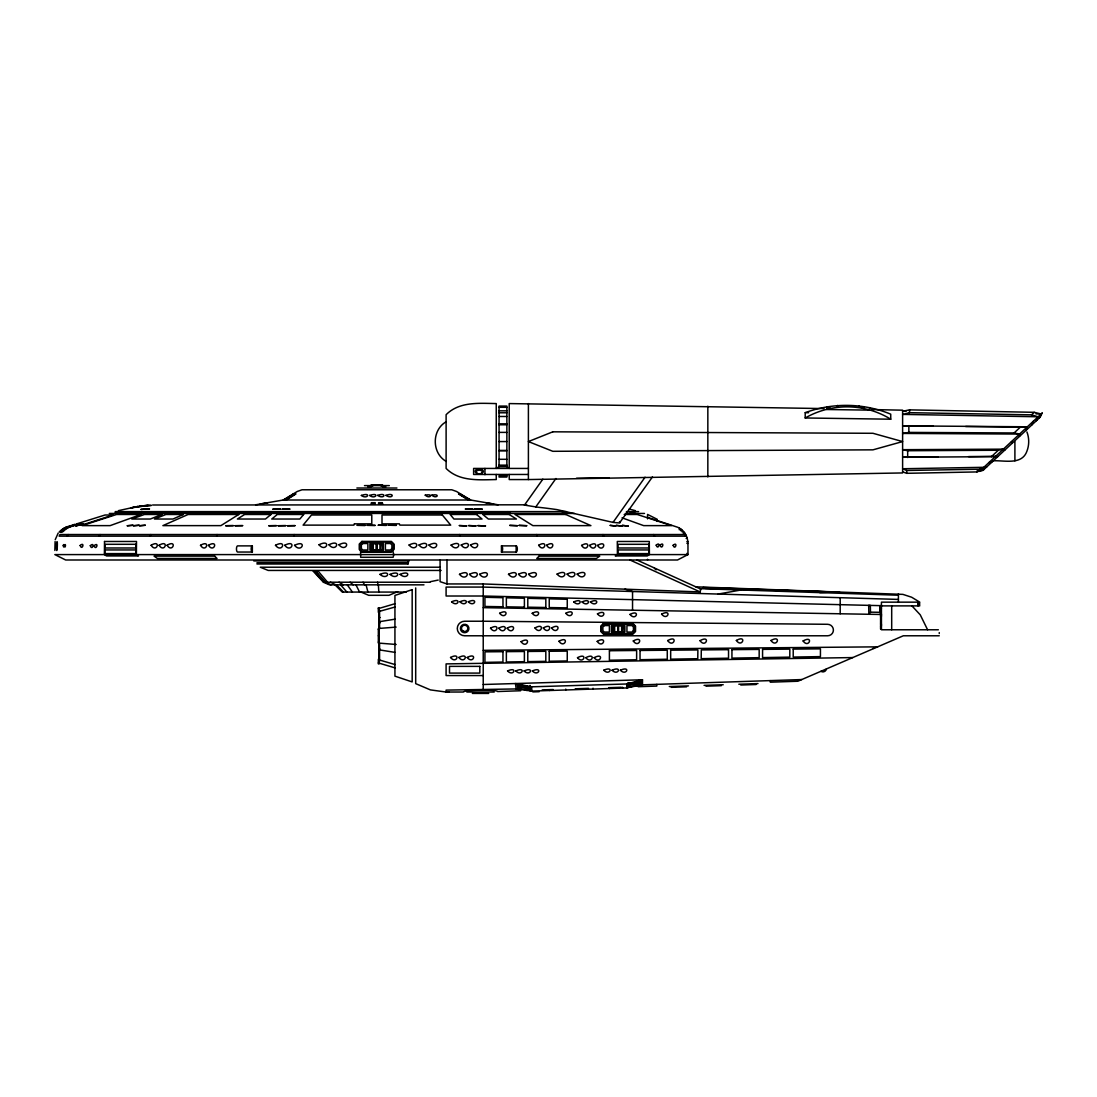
<?xml version="1.0" encoding="UTF-8"?>
<svg xmlns="http://www.w3.org/2000/svg" width="1097" height="1097" viewBox="0 0 1097 1097"><rect width="100%" height="100%" fill="white"/><g stroke="black" fill="none" stroke-linecap="round" stroke-linejoin="round"><path stroke-width="1.5" d="M805.198 417.971L805.225 412.664C832.746 402.503 863.586 402.942 890.723 414.172L890.75 419.205L805.198 417.971C831.814 402.777 864.601 403.134 890.75 419.205M837.532 406.781L837.532 405.451M1019.538 436.387L1019.552 434.055L1014.094 432.958L908.851 432.41L902.612 433.438L1019.552 434.055M679.29 529.796L679.4 528.123L677.809 527.3L647.559 517.4M293.941 536.159L294.161 534.527M360.584 550.763L360.666 557.29L393.124 557.29L393.823 554.588L392.671 550.763M530.125 685.406L530.262 690.191L517.784 688.683L517.702 684.24M680.62 530.674L680.908 529.111L679.4 528.123M1026.298 430.093L1026.984 427.144L1020.786 426.733L902.612 425.869L933.273 426.185M440.089 559.991L440.089 581.657L446.986 583.947L483.228 583.947L700.147 591.941L700.818 589.103L636.877 559.991M216.644 536.159L217.069 534.527M256.945 563.995L407.947 563.995L408.427 560.924M407.947 563.995L408.756 560.924L253.791 560.924M55.234 539.655L58.237 532.977M681.868 531.702L682.293 530.262L680.908 529.111M1032.044 424.745L1033.305 421.262M150.262 536.159L150.865 534.527M1036.432 420.672L1038.119 416.778L1031.509 414.844L909.55 412.678L902.612 414.392L1038.119 416.778M682.992 532.854L683.568 531.551L682.293 530.262M99.333 536.159L100.06 534.527M1039.161 418.122L1041.122 413.98L1034.224 412.321L909.55 409.867L902.612 411.252L906.026 411.32M67.301 536.159L68.124 534.527M683.993 534.116L684.693 532.977L683.568 531.551M652.454 476.934L619.503 522.967L613.031 522.391L556.919 509.611A438.855 405.246 -0.3 0 0 537.461 507.184L524.476 505.086L542.837 479.183M535.72 507.02L555.946 478.498M613.031 522.391L645.036 477.236M870.47 612.153L868.851 614.279L868.687 605.366L870.346 605.462L870.47 612.153L879.904 612.304L881.439 614.485L483.228 607.656M59.732 531.716L60.047 531.551A17.47 17.47 0 0 1 67.74 526.656M60.842 531.716L60.966 531.551A17.47 17.47 0 0 1 68.658 526.656L75.652 524.531M61.021 531.716L61.158 531.551A17.47 17.47 0 0 1 68.85 526.656M61.939 531.716L62.076 531.551A17.47 17.47 0 0 1 69.769 526.656L76.749 524.531M62.118 531.716L62.255 531.551A17.47 17.47 0 0 1 69.947 526.656M684.871 535.487L685.666 534.527L684.693 532.977M54.85 550.447L55.097 541.548M1031.509 414.844L1034.224 412.321M1014.094 432.958L1020.786 426.733M938.127 456.887L902.612 457.257L991.4 456.681L998.311 450.25L1003.33 449.153L1004.77 450.127M902.612 471.875L906.684 473.314L976.851 471.929L979.786 469.201L987.026 466.636M1040.669 415.215L1041.204 414.707L1040.066 416.476M447.439 692.029L449.317 692.029M446.26 421.701C431.615 429.928 431.615 453.198 446.26 461.439M370.676 486.588L372.911 485.135L369.634 486.588M371.033 486.588L373.981 485.135M824.012 408.578L509.227 403.573L509.227 468.433L506.869 466.65L499.053 466.65L496.255 468.433L496.255 403.573C479.142 403.298 459.328 401.406 446.109 414.693L446.109 468.433C459.328 481.72 479.142 479.828 496.255 479.567L496.255 474.466M286.015 499.683L295.408 493.938M686.16 538.476L687.133 537.887L685.666 534.527L59.951 534.527L59.115 536.159L686.489 536.159M285.22 499.683L294.695 493.938M284.37 499.738L294.051 493.897M284.589 499.683L293.982 493.938M255.615 504.812L283.191 500.013L297.246 491.483L302.018 489.783L451.772 489.783L456.558 491.483L470.613 500.013L498.175 504.812M369.374 486.588L372.102 485.135L367.961 486.78M368.578 486.588L371.622 485.135M368.715 486.588L371.76 485.135L382.085 485.025L385.212 486.588M976.851 471.929L984.05 469.406M397.663 591.64L388.982 595.314L368.702 595.314L360.008 591.64M135.905 506.773L135.109 506.951M74.541 524.531L67.561 526.656A17.47 17.47 0 0 0 59.869 531.551M395.03 603.707L378.342 608.616M379.192 611.427L395.03 607.025M118.38 510.667L135.233 506.965M524.476 505.086L525.902 504.935M626.73 683.98L642.499 679.77L642.499 684.83L626.73 687.792L626.73 683.98L531.455 686.818L515.467 683.541L516.193 689.026L532.004 690.932L531.455 686.818M628.389 686.941L628.389 684.075L640.84 680.743L640.84 684.61L628.389 686.941L627.978 685.364L640.429 683.033L640.429 680.455M430.435 581.671L438.21 580.066M134.547 507.047L137.701 506.553L130.817 507.884L135.905 507.184M686.832 541.685L687.874 541.479L687.133 537.887M992.703 460.836C1004.029 460.054 1021.828 465.567 1026.915 451.196C1029.301 445.039 1029.301 438.087 1026.915 431.93M147.697 505.333L146.545 505.47M718.151 594.053L740.996 589.994M379.192 621.725L395.03 619.174M135.644 507.184L147.533 505.566M141.143 506.087L142.747 505.882M149.014 505.223L145.723 505.552M144.091 505.69L145.517 505.58M143.762 505.786L145.119 505.635M140.978 506.087L136.069 506.814L151.372 505.388L147.533 505.662M142.404 505.95L143.762 505.731M143.433 505.772L142.514 505.854M873.02 648.368L874.474 648.217M141.801 505.991L139.826 506.197M145.339 505.58L146.381 505.511M991.4 456.681L997.776 456.626M988.987 462.509L991.715 462.276M396.154 627.1L378.342 628.499L378.342 643.061L396.154 644.474M686.914 543.372L687.97 543.33L687.874 541.479M819.706 592.599L839.493 591.763M152.565 505.004L526.752 504.812M521.308 688.847L446.095 690.109L446.095 692.029L463.496 692.029A17.072 1.783 0 0 1 480.527 690.232L484.929 690.246A17.031 1.783 -2 0 1 497.531 691.535L520.595 690.753L520.554 689.341M642.499 684.83L801.756 679.564M634.752 685.556L638.166 685.433L638.207 686.708L656.801 686.078L656.801 684.363M526.203 690.424L528.987 690.328M542.179 689.89L553.203 689.533M575.239 688.806L588.541 688.354M608.698 687.696L621.272 687.27M629.13 687.01L631.666 686.928M530.043 691.151L627.799 687.915M669.293 686.53L688.463 685.899M704.068 685.378L723.225 684.747M738.829 684.226L757.986 683.596M532.813 691.905L539.189 691.7M671.241 687.325L686.571 686.818M706.002 686.173L721.346 685.666M740.777 685.022L756.107 684.514M483.228 684.501L642.499 679.77M977.18 470.407L980.567 470.339M509.227 474.466L509.227 479.567L528.397 479.567L902.612 472.944L902.612 410.182L871.854 409.551M983.831 467.308L902.612 468.748L906.684 470.49L979.786 469.201M852.78 657.569L446.095 663.904L446.095 675.56L483.228 675.56M576.501 478.21L609.054 477.743M968.582 456.585L995.651 456.311M483.228 650.343L877.669 646.846M1003.33 449.153L902.612 449.688L907.672 450.73L998.311 450.25M499.053 407.289L506.869 407.289M499.053 410.84L506.869 410.84M499.053 412.787L506.869 412.787M499.053 416.476L506.869 416.476M499.053 423.826L506.869 423.826M499.053 424.772L506.869 424.772M499.053 432.383L506.869 432.383M499.053 441.57L506.869 441.57M499.053 450.428L506.869 450.428M499.053 450.744L506.869 450.744M499.053 459.3L506.869 459.3M499.053 465.155L506.869 465.155M528.397 468.433L473.616 468.433L473.616 474.466L528.397 474.466M374.42 485.135L375.256 485.135M375.75 485.135L376.641 485.135M377.149 485.135L378.054 485.135M378.534 485.135L379.37 485.135M379.809 485.135L382.757 486.588M364.478 485.601L389.325 485.601M356.868 488.014L396.936 488.014M293.269 493.938L295.957 493.938L286.811 499.683L283.712 499.738M460.507 493.924L458.519 493.924L467.788 499.697L470.023 499.697L459.341 493.979M467.72 499.642L469.914 499.642M283.191 500.013L470.613 500.013M267.929 502.7L260.126 504.058M485.861 502.7L493.664 504.058M115.212 511.613L566.45 511.613M626.401 511.613L638.591 511.613M115.212 512.532L507.746 512.532L509.214 513.451M109.302 513.451L574.43 513.451M625.359 513.451L644.501 513.451M624.207 514.479L637.234 514.479L671.652 525.628L643.665 525.628L622.054 517.825M73.91 524.531L77.668 524.531L70.866 526.656A17.47 17.47 0 0 0 63.173 531.551L59.279 531.716M252.351 545.881L237.651 545.881A3.072 1.179 -90 0 0 236.472 548.953A3.072 1.179 -90 0 0 237.651 552.038L252.351 552.038L252.351 545.881A3.072 1.179 -90 0 0 251.172 548.953A3.072 1.179 -90 0 0 252.351 552.038M501.452 545.881L516.139 545.881A3.072 1.179 -90 0 1 517.318 548.953A3.072 1.179 -90 0 1 516.139 552.038L501.452 552.038L501.452 545.881A3.072 1.179 -90 0 1 502.618 548.953A3.072 1.179 -90 0 1 501.452 552.038M256.945 562.761L407.947 562.761M440.089 567.218L260.263 567.218L268.216 570.44L441.104 570.44M430.065 582.219L323.313 582.219L329.484 584.838L423.977 584.838M406.247 592.065L342.237 592.065L334.996 584.838M918.162 603.007L919.629 603.007L919.629 605.037L918.162 605.037M881.439 605.887L919.766 605.887M881.439 606.586L880.576 606.586L880.576 624.55L881.439 624.55M880.576 608.328L881.439 608.328M379.192 610.055L379.192 628.183M379.576 610.33L379.576 627.937M379.192 612.249L378.342 612.249L378.342 607.656M880.576 614.169L881.439 614.169M880.576 616.514L881.439 616.514M380.042 617.488L379.192 617.666M380.042 622.808L379.192 622.931M880.576 624.166L881.439 624.166M881.439 625.537L880.576 625.537L880.576 629.061L881.439 629.061M880.576 625.934L881.439 625.934M378.342 629.472L379.192 629.472M938.346 629.774L881.439 629.774L881.439 602.157L919.766 602.157L911.634 597.221L902.9 594.382L695.827 586.826M378.342 635.78L379.192 635.78M939.251 635.78L903.325 635.78L797.862 681.237L770.313 682.183L770.313 680.606M378.342 642.088L379.192 642.088M379.192 643.39L379.192 661.505M379.576 643.637L379.576 661.244M380.042 649.054L379.192 649.177M379.192 659.324L378.342 659.324L378.342 663.904M379.576 660.037L395.03 664.549M378.342 662.945L395.03 667.867M466.815 692.029L494.226 692.029M472.368 693.427L488.672 693.427M965.648 426.514L1026.984 427.144M830.21 406.918L826.781 406.864L826.781 409.51L869.551 410.127L869.537 407.618M860.994 407.467L864.422 407.536M805.225 412.664L808.64 412.719M1035.993 413.884L1041.122 413.98M446.095 692.029L430.435 689.903L415.694 683.637L415.694 587.923M898.416 599.415L483.228 587.073L446.095 587.073L446.095 596.014L483.228 596.014L881.439 605.667L879.904 605.695L879.904 612.304M699.776 588.636L898.416 595.218M528.809 687.846L519.676 686.749L519.279 683.719M518.072 687.092L530.55 688.587M379.192 649.849L395.03 652.386M529.837 687.01L517.236 684.418L517.784 688.683M629.184 509.049L635.41 510.667M624.906 589.171L632.544 591.516L632.544 610.22M629.678 511.613L635.382 513.451M325.137 582.219L331.102 584.838M561.938 511.613L566.121 513.451M629.98 559.991L700.147 591.941M385.829 486.78L381.687 485.135L384.43 486.588M330.485 582.219L335.833 584.838M384.169 486.588L380.892 485.135L383.114 486.588M339 582.219L343.375 584.838M459.794 493.924L469.379 499.697M459.081 493.924L468.584 499.697M510.695 513.451L507.746 511.613L507.746 512.532M654.429 568.369L656.129 569.796M350.108 582.219L353.193 584.838M911.922 605.887L920.246 614.827L927.596 629.774M336.422 584.838L343.43 592.065M619.462 521.555L620.052 522.652M314.085 570.975L323.821 581.671M313.893 570.975L323.629 581.671M686.914 553.395L687.97 554.588L677.521 559.991L65.669 559.991L54.85 554.588L687.97 554.588L687.97 543.33M340.605 584.838L346.885 592.065M347.269 584.838L352.398 592.065M363.025 582.219L364.629 584.838M355.949 584.838L359.569 592.065M653.743 534.527L654.47 536.159M1011.489 441.57L1012.202 443.215M602.939 534.527L603.528 536.159M366.055 584.838L367.934 592.065M536.735 534.527L537.16 536.159M640.429 683.033L640.84 684.61M627.978 682.512L628.389 684.075M377.601 582.219L378.012 584.838M459.629 534.527L459.849 536.159M378.369 584.838L378.835 592.065M622.575 687.229L622.602 688.08M609.411 687.668L609.438 688.518M593.038 688.217L593.066 689.067M565.764 689.108L565.791 689.972M549.419 689.656L549.446 690.507M858.91 405.821L858.91 407.083M1014.903 441.57L1014.903 460.836M939.251 632.585L939.251 633.518M918.024 602.157L918.024 605.887M909.55 409.867L909.55 412.678M908.851 425.595L908.851 432.41M907.672 450.73L907.672 457.545M906.684 470.49L906.684 473.314M898.416 593.779L898.416 602.157M891.696 605.887L891.696 629.774M840.192 597.673L840.192 613.785M707.839 406.205L707.839 476.921M657.24 521.432L657.24 519.32L647.559 514.411L647.559 518.867M647.559 559.251L647.559 559.991M638.783 680.154L638.783 682.8L629.637 684.514L629.637 682.608M622.081 625.386L622.081 632.229M618.16 625.386L618.16 632.229M614.224 625.386L614.224 632.229M528.397 403.573L528.397 479.567M516.139 545.881L516.139 552.038M506.869 466.65L506.869 406.082L499.053 406.082L499.053 466.65M484.943 468.433L484.943 474.686M483.228 583.947L483.228 690.274M446.986 559.991L446.986 583.947M380.563 543.33L380.563 550.173M379.192 607.656L379.192 663.904M376.628 543.33L376.628 550.173M372.706 543.33L372.706 550.173M826.425 668.923A3.552 3.552 0 0 1 820.926 671.295M502.961 651.687L502.947 662.053L484.929 662.369L484.929 651.837L502.961 651.687M506.361 651.645L506.361 661.998L524.38 661.683L524.393 651.495L506.361 651.645M527.794 651.453L527.78 661.628L545.812 661.326L545.826 651.303L527.794 651.453M728.545 649.671L728.531 658.186L701.189 658.653L701.298 649.918L728.545 649.671M731.946 649.643L731.932 658.131L759.165 657.665L759.179 649.41L731.946 649.643M762.58 649.369L762.566 657.597L789.799 657.13L789.813 649.136L762.58 649.369M793.213 649.109L793.213 657.076L820.433 656.609L820.446 648.862L793.213 649.109M549.227 651.275L549.213 661.258L567.245 660.956L567.259 651.111L549.227 651.275M609.411 650.74L609.397 660.229L636.617 659.763L636.644 650.494L609.411 650.74M640.045 650.466L640.031 659.708L667.264 659.242L667.278 650.219L640.045 650.466M670.678 650.192L670.665 659.174L697.774 658.707L697.884 649.945L670.678 650.192M56.235 544.743C56.893 562.638 58.374 532.264 56.235 544.743M63.242 545.387C63.681 550.392 65.148 542.014 63.242 545.387M64.545 545.387C65.08 550.42 66.314 541.959 64.545 545.387M377.615 495.378C384.594 499.971 387.447 491.881 377.615 495.378M385.87 495.378C392.849 499.971 395.702 491.881 385.87 495.378M80.15 545.47C82.11 551.393 85.264 541.068 80.15 545.47M90.283 545.648C92.244 551.572 95.398 541.246 90.283 545.648M94.123 545.648C95.864 551.572 99.539 541.26 94.123 545.648M656.198 545.14C658.159 551.064 661.313 540.739 656.198 545.14M660.037 545.14C661.998 551.064 665.166 540.739 660.037 545.14M673.133 545.291C675.08 551.215 678.234 540.89 673.133 545.291M104.517 541.479L104.393 554.588L106.519 555.946L138.51 555.946L136.385 554.588L136.508 541.479L104.517 541.479M378.3 525.23L386.322 525.34L378.3 525.23M388.242 525.23L396.291 525.34L388.242 525.23M151.112 545.264C156.501 553.711 161.766 538.997 151.112 545.264M159.065 545.264C164.468 553.711 169.747 538.997 159.065 545.264M167.046 545.264C172.448 553.711 177.728 538.997 167.046 545.264M200.504 545.305C205.893 553.752 211.159 539.038 200.504 545.305M208.457 545.305C213.86 553.752 219.139 539.038 208.457 545.305M538.654 545.264C544.043 553.711 549.295 539.011 538.654 545.264M546.608 545.264C552.01 553.724 557.29 538.997 546.608 545.264M581.602 545.415C586.991 553.862 592.257 539.148 581.602 545.415M589.569 545.415C594.972 553.862 600.251 539.134 589.569 545.415M597.536 545.415C602.952 553.862 608.218 539.134 597.536 545.415M499.629 613.292C505.594 620.737 510.393 607.587 499.629 613.292M532.21 613.292C538.174 620.751 542.974 607.587 532.21 613.292M565.805 613.292C571.756 620.751 576.556 607.587 565.805 613.292M597.454 613.867C603.419 621.327 608.218 608.163 597.454 613.867M630.007 614.43C635.972 621.889 640.771 608.725 630.007 614.43M661.601 614.155C667.566 621.601 672.365 608.437 661.601 614.155M490.524 628.183C496.283 636.329 501.521 621.958 490.524 628.183M498.847 628.183C504.606 636.329 509.831 621.958 498.847 628.183M507.157 628.183C512.902 636.315 518.127 621.958 507.157 628.183M534.979 627.937C540.739 636.095 545.963 621.711 534.979 627.937M543.289 627.937C549.048 636.095 554.287 621.711 543.289 627.937M551.613 627.937C557.358 636.082 562.569 621.725 551.613 627.937M573.758 601.91C580.094 608.149 584.235 597.125 573.758 601.91M582.068 601.91C588.403 608.149 592.545 597.125 582.068 601.91M590.392 601.91C596.699 608.136 600.827 597.138 590.392 601.91M275.484 545.278C281.97 553.875 287.702 538.888 275.484 545.278M284.754 545.278C291.254 553.875 297.013 538.874 284.754 545.278M461.22 545.044C467.706 553.642 473.451 538.654 461.22 545.044M470.49 545.044C476.989 553.642 482.749 538.641 470.49 545.044M521.089 641.663C526.738 649.822 532.114 635.451 521.089 641.663M558.963 641.265C564.612 649.424 569.987 635.04 558.963 641.265M597.193 641.375C602.843 649.52 608.218 635.149 597.193 641.375M633.271 640.977C638.92 649.122 644.296 634.752 633.271 640.977M667.703 640.566C673.352 648.725 678.728 634.34 667.703 640.566M700.023 640.662C705.673 648.807 711.048 634.436 700.023 640.662M736.361 640.442C742.011 648.588 747.386 634.217 736.361 640.442M770.985 640.483C776.635 648.642 782.01 634.258 770.985 640.483M803.1 640.95C808.75 649.109 814.125 634.724 803.1 640.95M450.538 657.46C456.393 664.947 461.439 651.741 450.538 657.46M458.861 657.46C464.717 664.947 469.763 651.741 458.861 657.46M467.185 657.46C473.026 664.933 478.059 651.741 467.185 657.46M294.558 545.332C301.62 553.985 307.585 538.888 294.558 545.332M319.008 544.743C326.07 553.395 332.034 538.298 319.008 544.743M328.949 544.743C336.039 553.395 342.017 538.284 328.949 544.743M338.918 544.743C346.008 553.395 351.986 538.284 338.918 544.743M409.071 545.017C416.133 553.67 422.098 538.572 409.071 545.017M419.013 545.017C426.102 553.683 432.081 538.572 419.013 545.017M428.982 545.017C436.071 553.683 442.05 538.572 428.982 545.017M451.086 545.099C458.148 553.738 464.113 538.654 451.086 545.099M459.492 574.321C466.623 582.973 472.629 567.862 459.492 574.321M469.516 574.321C476.674 582.987 482.694 567.862 469.516 574.321M479.567 574.321C486.739 582.987 492.745 567.862 479.567 574.321M508.501 574.266C515.645 582.932 521.637 567.821 508.501 574.266M518.538 574.266C525.696 582.932 531.702 567.807 518.538 574.266M528.589 574.266C535.747 582.932 541.753 567.807 528.589 574.266M557.084 574.088C564.228 582.74 570.221 567.643 557.084 574.088M567.122 574.088C574.28 582.754 580.286 567.629 567.122 574.088M577.173 574.088C584.331 582.754 590.337 567.629 577.173 574.088M425.225 495.145C429.75 499.601 434.673 493.321 425.225 495.145M431.834 495.145C436.345 499.601 441.268 493.321 431.834 495.145M577.502 657.652C583.22 665.139 588.499 651.906 577.502 657.652M585.825 657.652C591.544 665.139 596.809 651.906 585.825 657.652M594.135 657.652C599.84 665.125 605.091 651.92 594.135 657.652M451.635 601.773C457.751 608.026 462.276 596.974 451.635 601.773M459.958 601.773C466.074 608.026 470.599 596.974 459.958 601.773M468.282 601.773C474.384 608.026 478.895 596.974 468.282 601.773M379.96 574.375C387.529 581.149 392.644 569.151 379.96 574.375M390.011 574.375C397.58 581.149 402.695 569.151 390.011 574.375M400.062 574.375C407.604 581.136 412.719 569.151 400.062 574.375M507.554 670.939C513.423 677.206 518.319 666.126 507.554 670.939M515.823 670.939C521.692 677.206 526.587 666.126 515.823 670.939M524.105 670.939C529.974 677.206 534.87 666.126 524.105 670.939M532.374 670.939C538.243 677.206 543.138 666.126 532.374 670.939M603.761 670.226C609.63 676.479 614.526 665.399 603.761 670.226M612.057 670.226C617.954 676.492 622.863 665.399 612.057 670.226M620.381 670.226C626.264 676.492 631.173 665.399 620.381 670.226M459.3 525.614L466.911 525.916L459.424 525.532M468.556 525.614L476.208 525.916L468.693 525.532M477.853 525.614L485.491 525.916L477.853 525.614M509.79 525.394L517.414 525.71L509.79 525.394M519.059 525.394L526.697 525.71L519.059 525.394M465.43 509.022L473.054 509.269L465.43 509.022M474.686 509.022L482.337 509.269L474.686 509.022M371.526 502.7L371.019 504.058L375.188 504.058L375.188 502.7L371.526 502.7M354.427 523.845L353.906 525.12L303.101 525.12L311.479 515L371.787 515L371.787 523.845L354.427 523.845M361.352 495.433C367.152 500.04 372.034 491.881 361.352 495.433M369.607 495.433C375.407 500.04 380.289 491.881 369.607 495.433M1042.15 413.034L1040.093 417.258L983.035 470.352L979.443 471.381L1042.15 413.034M610.151 525.408L615.952 526.053L610.289 525.367M616.267 525.408L622.068 526.053L616.267 525.408M622.383 525.408L628.183 526.053L622.383 525.408M127.293 525.751L133.052 525.257L127.293 525.751M133.395 525.751L139.182 525.257L133.395 525.751M139.525 525.751L145.298 525.257L139.525 525.751M225.763 525.724L233.332 525.628L225.763 525.724M235.032 525.724L242.615 525.628L235.032 525.724M268.847 525.737L276.403 525.641L268.847 525.737M278.103 525.737L285.7 525.641L278.103 525.737M287.4 525.737L294.983 525.641L287.4 525.737M303.622 514.479L299.851 519.032L271.754 519.032L277.28 514.479L303.622 514.479M357.224 525.298L365.15 525.408L357.224 525.298M367.166 525.298L375.119 525.408L367.166 525.298M272.934 509.186L280.503 509.09L272.934 509.186M282.203 509.186L289.786 509.09L282.203 509.186M361.928 541.397L359.254 544.071L359.254 549.432L361.928 552.106L391.341 552.106L394.015 549.432L394.015 544.071L391.341 541.397L361.928 541.397M362.161 541.959L359.816 544.304L359.816 549.199L362.161 551.53L391.108 551.53L393.453 549.199L393.453 544.304L391.108 541.959L362.161 541.959M362.792 543.509L361.352 544.948L361.352 548.555L362.792 549.995L367.852 549.995L367.852 543.509L362.792 543.509M371.047 542.48L369.908 543.605L369.908 549.885L371.047 551.023L382.222 551.023L383.36 549.885L383.36 543.605L382.222 542.48L371.047 542.48M371.389 543.33L371.389 550.173L382.51 549.542L381.866 543.33L371.389 543.33M391.917 548.555L390.463 549.995L385.404 549.995L385.404 543.509L390.463 543.509L391.917 544.948L391.917 548.555M539.107 556.124L536.776 558.455L596.411 558.455L599.73 556.124L539.107 556.124M603.446 623.453L600.772 626.126L600.772 631.488L603.446 634.162L632.859 634.162L635.533 631.488L635.533 626.126L632.859 623.453L603.446 623.453M603.679 624.028L601.334 626.373L601.334 631.255L603.679 633.6L632.626 633.6L634.971 631.255L634.971 626.373L632.626 624.028L603.679 624.028M604.324 625.564L602.87 627.004L602.87 630.61L604.324 632.064L609.384 632.064L609.384 625.564L604.324 625.564M612.565 624.536L611.427 625.674L611.427 631.954L612.565 633.079L623.74 633.079L624.879 631.954L624.879 625.674L623.74 624.536L612.565 624.536M612.921 625.386L612.921 632.229L624.028 631.598L623.398 625.386L612.921 625.386M633.435 630.61L631.995 632.064L626.936 632.064L626.936 625.564L631.995 625.564L633.435 627.004L633.435 630.61M270.973 514.479L265.46 519.032L237.363 519.032L244.631 514.479L270.973 514.479M141.074 509.392L149.453 508.871L141.074 509.392M617.419 554.588L615.294 555.946L647.271 555.946L649.397 554.588L649.287 541.479L617.296 541.479L617.419 554.588M238.735 514.479L220.908 525.628L162.891 525.628L188.081 514.479L238.735 514.479M75.789 525.902L78.929 525.161L75.789 525.902M183.268 514.479L172.983 519.032L154.471 519.032L165.908 514.479L183.268 514.479M552.806 431.82L528.397 441.57L552.806 451.306L872.951 449.839L902.612 441.57L872.951 433.288L552.806 431.82M161.766 514.479L150.316 519.032L131.805 519.032L144.406 514.479L161.766 514.479M140.992 514.479L110.139 525.628L82.138 525.628L116.57 514.479L140.992 514.479M412.17 589.638L394.934 595.424L394.934 676.15L412.17 681.923L412.17 589.638M112.991 515L81.74 525.12L79.546 525.12L83.564 523.845L76.488 525.12L80.506 523.845L76.776 523.845L105.051 515L112.991 515M826.576 591.763L705.453 588.376L702.889 587.512L826.576 591.763M506.869 475.837L499.053 475.837L499.053 477.044L506.869 477.044L506.869 475.837M382.263 502.7L378.602 502.7L378.602 504.058L382.771 504.058L382.263 502.7M476.523 514.479L450.181 514.479L453.939 519.032L482.036 519.032L476.523 514.479M509.159 514.479L482.817 514.479L488.343 519.032L516.426 519.032L509.159 514.479M565.709 514.479L515.055 514.479L532.881 525.628L590.913 525.628L565.709 514.479M442.324 515L382.003 515L382.003 523.845L399.363 523.845L399.898 525.12L450.702 525.12L442.324 515M376.202 543.755L373.131 543.755L373.131 549.748L376.202 549.748L376.202 543.755M380.138 543.755L377.053 543.755L377.053 549.748L380.138 549.748L380.138 543.755M135.781 544.304L104.997 544.304L104.997 547.979L135.781 547.979L135.781 544.304M648.807 544.304L618.009 544.304L618.009 547.979L648.807 547.979L648.807 544.304M135.781 549.94L104.997 549.94L104.997 553.601L135.781 553.601L135.781 549.94M648.807 549.94L618.009 549.94L618.009 553.601L648.807 553.601L648.807 549.94M214.683 556.124L154.074 556.124L157.378 558.455L217.028 558.455L214.683 556.124M314.99 570.975L313.002 570.975L322.902 581.671L324.547 581.671L314.99 570.975M317.993 570.975L315.374 570.975L324.931 581.671L327.071 581.671L317.993 570.975M881.439 615.294L880.576 615.294L881.439 615.362M483.228 621.231L464.662 621.231A7.377 7.281 0 0 0 457.284 628.499A7.377 7.281 0 0 0 464.662 635.78L827.618 635.78A5.828 5.746 14.6 0 0 833.405 630.035A5.828 5.746 14.6 0 0 827.536 624.289L483.228 621.231M617.734 625.811L614.649 625.811L614.649 631.803L617.734 631.803L617.734 625.811M621.656 625.811L618.585 625.811L618.585 631.803L621.656 631.803L621.656 625.811M479.814 666.373L449.509 666.373L449.509 673.092L479.814 673.092L479.814 666.373M502.961 606.764L484.929 606.463L484.929 597.289L502.961 597.714L502.961 606.764M524.393 607.135L506.361 606.833L506.361 597.81L524.393 598.235L524.393 607.135M545.826 607.505L527.794 607.19L527.794 598.318L545.826 598.756L545.826 607.505M567.259 607.875L549.24 607.56L549.24 598.839L567.259 599.277L567.259 607.875M477.222 473.547A4.1 2.496 0 0 0 483.366 471.381A4.1 2.496 0 0 0 477.222 469.228A4.1 2.496 0 0 0 477.222 473.547M477.73 473.657A3.072 1.865 0 0 0 482.337 472.039A3.072 1.865 0 0 0 477.73 470.407A3.072 1.865 0 0 0 477.73 473.657M461.645 631.474A4.265 4.21 0 0 0 468.776 629.596A4.265 4.21 0 0 0 463.565 624.44A4.265 4.21 0 0 0 461.645 631.474M463.071 631.104A3.195 3.154 0 0 0 467.857 628.362A3.195 3.154 0 0 0 463.071 625.633A3.195 3.154 0 0 0 463.071 631.104"/></g></svg>
